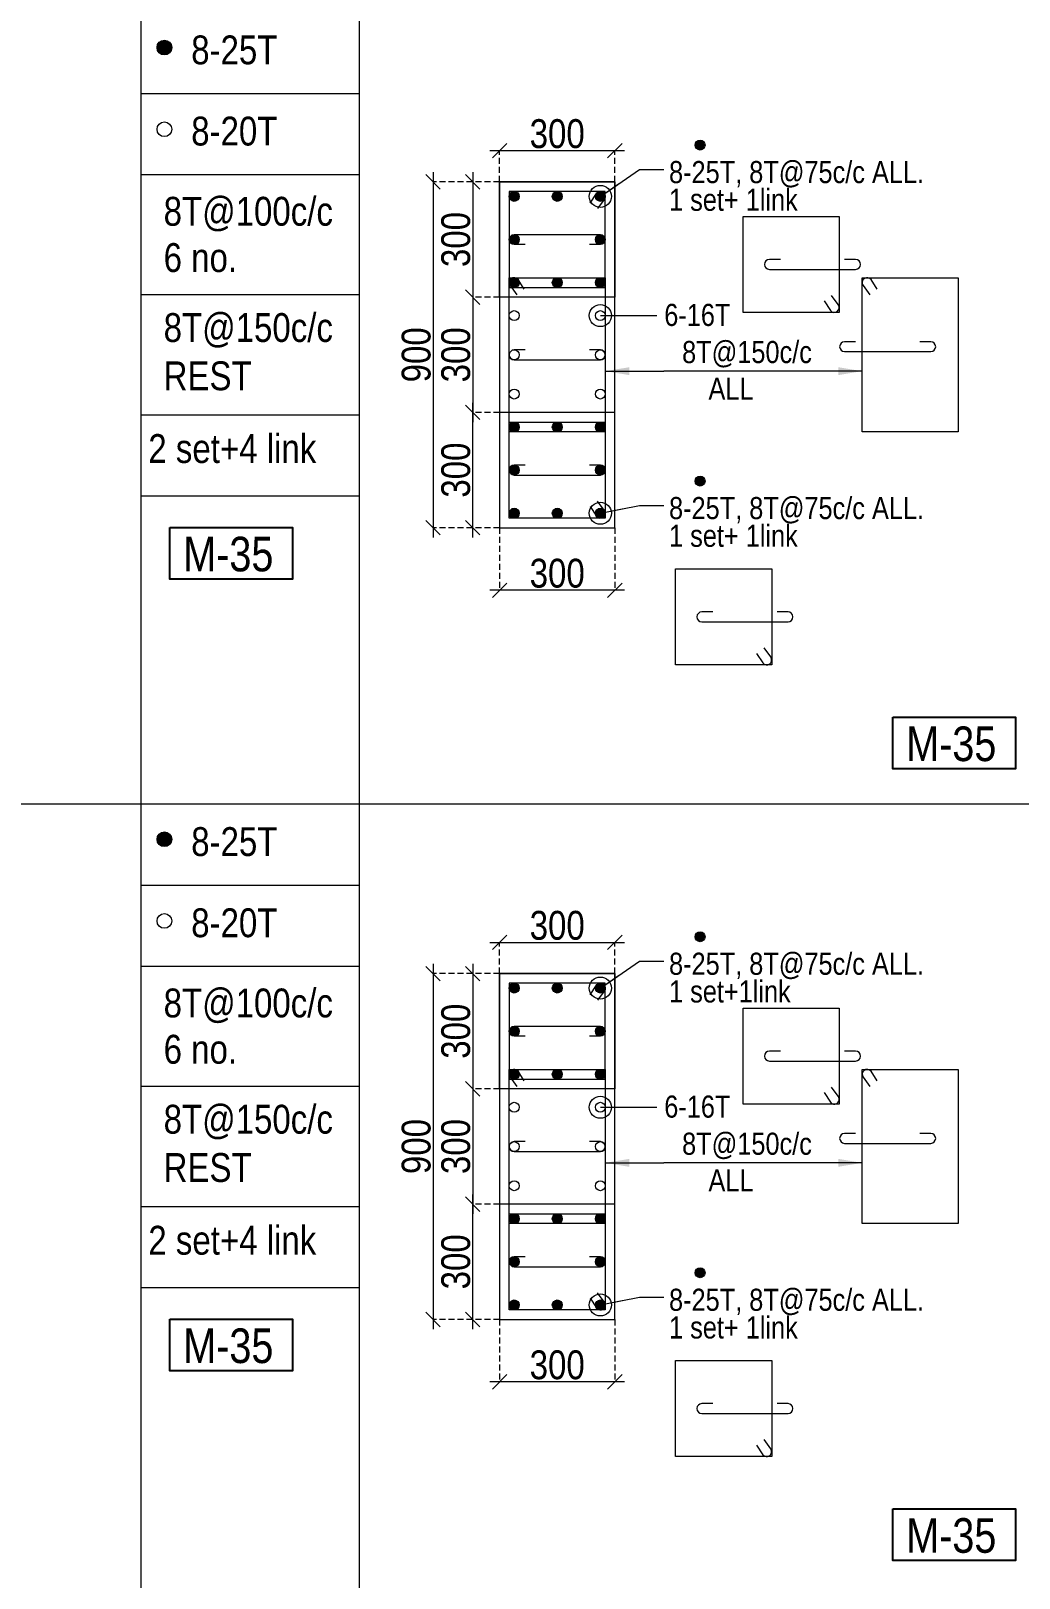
# Model space of a CAD drawing. Header units: millimetres. Extents: x 1112055 to 3390982, y -148532 to 766891.
# Drawn here: x 2102236 to 2112523, y 62093 to 78195 of the extents above; entities that cross this region are included whole.
import ezdxf
from ezdxf.enums import TextEntityAlignment as Align

# ---------------------------------------------------------------- set-up
doc = ezdxf.new("R2010")
doc.units = ezdxf.units.MM
doc.header["$PDMODE"] = 35
doc.header["$PDSIZE"] = -25
doc.linetypes.add('DASHED2', pattern=[0.375, 0.25, -0.125])
for name, color, linetype, lineweight in [('B COL', 1, 'Continuous', 30), ('B COL. SIZE DIM', 220, 'Continuous', 25), ('B COLSCH', 204, 'Continuous', 20), ('B STEEL', 34, 'Continuous', 15), ('B-ST TEXT', 7, 'Continuous', 9)]:
    doc.layers.add(name, color=color, linetype=linetype, lineweight=lineweight)
doc.layers.add('B TEXT', color=7, linetype='Continuous')
doc.styles.add('dim inside', font='romans.shx', dxfattribs={"width": 0.8, "height": 125})
doc.styles.add('SWINC', font='swissc.ttf')
doc.styles.add('TAHOMA', font='tahoma.ttf')
doc.dimstyles.new('dim inside', dxfattribs={"dimtxt": 125, "dimasz": 100, "dimexe": 0, "dimexo": 0, "dimgap": 10, "dimtad": 0, "dimdec": 0, "dimzin": 0, "dimdsep": 46, "dimtxsty": 'dim inside', "dimblk": 'SMALL', "dimcen": 0.09, "dimadec": 0, "dimazin": 0, "dimtfac": 1, "dimtdec": 0, "dimtofl": 0, "dimtmove": 0, "dimatfit": 3, "dimfxl": 1, "dimtolj": 1, "dimtzin": 0, "dimarcsym": 2})
doc.dimstyles.new('PARESH', dxfattribs={"dimscale": 0, "dimtxt": 300, "dimasz": 150, "dimexe": 150, "dimexo": 150, "dimgap": 25, "dimtad": 1, "dimdec": 0, "dimzin": 0, "dimdsep": 46, "dimtxsty": 'TAHOMA', "dimblk": 'ARCHTICK', "dimcen": 100, "dimdle": 150, "dimclrd": 251, "dimclre": 251, "dimclrt": 6, "dimadec": 0, "dimazin": 0, "dimtfac": 1, "dimtdec": 0, "dimtix": 1, "dimtofl": 0, "dimtmove": 0, "dimatfit": 2, "dimfxl": 0.18, "dimtolj": 1, "dimtzin": 0, "dimlwd": 9, "dimlwe": 9, "dimarcsym": 0})

# ---------------------------------------------------------------- blocks, each defined once
blk = doc.blocks.new('_Oblique')
at = {"color": 0, "linetype": 'ByBlock', "lineweight": -2}
blk.add_line((-0.5, -0.5), (0.5, 0.5), dxfattribs=at)
blk = doc.blocks.new('*D3529')
at = {"layer": 'B COL. SIZE DIM', "color": 250, "lineweight": 9, "ltscale": 250, "transparency": 16777216}
blk.add_line((2107015, 68709), (2108415, 68709), dxfattribs=at)
at = {"layer": 'B COL. SIZE DIM', "color": 250, "linetype": 'DASHED2', "lineweight": 9, "ltscale": 250, "transparency": 16777216}
for p, q in [((2107115, 68384), (2107115, 68709)), ((2108315, 68384), (2108315, 68709))]:
    blk.add_line(p, q, dxfattribs=at)
at = {"layer": 'Defpoints', "color": 0, "transparency": 16777216}
for p in [(2108315, 68709), (2107115, 68384), (2108315, 68384)]:
    blk.add_point(p, dxfattribs=at)
at = {"layer": 'B COL. SIZE DIM', "color": 250, "lineweight": 9, "transparency": 16777216, "xscale": 150, "yscale": 150, "zscale": 150, "rotation": 180}
blk.add_blockref('_Oblique', (2107115, 68709), dxfattribs=at)
at = {"layer": 'B COL. SIZE DIM', "color": 250, "lineweight": 9, "transparency": 16777216, "xscale": 150, "yscale": 150, "zscale": 150}
blk.add_blockref('_Oblique', (2108315, 68709), dxfattribs=at)
at = {"layer": 'B COL. SIZE DIM', "color": 6, "transparency": 16777216, "insert": (2107715, 68884), "char_height": 300, "attachment_point": 5, "style": 'SWINC'}
blk.add_mtext('\\A1;300', dxfattribs=at)
blk = doc.blocks.new('*D3530')
at = {"layer": 'B COL. SIZE DIM', "color": 250, "lineweight": 9, "ltscale": 250, "transparency": 16777216}
blk.add_line((2106835, 67284), (2106835, 65884), dxfattribs=at)
at = {"layer": 'B COL. SIZE DIM', "color": 250, "linetype": 'DASHED2', "lineweight": 9, "ltscale": 250, "transparency": 16777216}
for p, q in [((2107115, 67184), (2106835, 67184)), ((2107115, 65984), (2106835, 65984))]:
    blk.add_line(p, q, dxfattribs=at)
at = {"layer": 'Defpoints', "color": 0, "transparency": 16777216}
for p in [(2107115, 67184), (2106835, 65984), (2107115, 65984)]:
    blk.add_point(p, dxfattribs=at)
at = {"layer": 'B COL. SIZE DIM', "color": 250, "lineweight": 9, "transparency": 16777216, "xscale": 150, "yscale": 150, "zscale": 150}
for p, rotation in [((2106835, 67184), 90), ((2106835, 65984), 270)]:
    blk.add_blockref('_Oblique', p, dxfattribs=dict(at, rotation=rotation))
at = {"layer": 'B COL. SIZE DIM', "color": 6, "transparency": 16777216, "insert": (2106660, 66584), "char_height": 300, "attachment_point": 5, "rotation": 90, "style": 'SWINC'}
blk.add_mtext('\\A1;300', dxfattribs=at)
blk = doc.blocks.new('*D3531')
at = {"layer": 'B COL. SIZE DIM', "color": 250, "lineweight": 9, "ltscale": 250, "transparency": 16777216}
blk.add_line((2106835, 68484), (2106835, 67084), dxfattribs=at)
at = {"layer": 'B COL. SIZE DIM', "color": 250, "linetype": 'DASHED2', "lineweight": 9, "ltscale": 250, "transparency": 16777216}
for p, q in [((2107115, 68384), (2106835, 68384)), ((2107115, 67184), (2106835, 67184))]:
    blk.add_line(p, q, dxfattribs=at)
at = {"layer": 'Defpoints', "color": 0, "transparency": 16777216}
for p in [(2107115, 68384), (2106835, 67184), (2107115, 67184)]:
    blk.add_point(p, dxfattribs=at)
at = {"layer": 'B COL. SIZE DIM', "color": 250, "lineweight": 9, "transparency": 16777216, "xscale": 150, "yscale": 150, "zscale": 150}
for p, rotation in [((2106835, 68384), 90), ((2106835, 67184), 270)]:
    blk.add_blockref('_Oblique', p, dxfattribs=dict(at, rotation=rotation))
at = {"layer": 'B COL. SIZE DIM', "color": 6, "transparency": 16777216, "insert": (2106660, 67784), "char_height": 300, "attachment_point": 5, "rotation": 90, "style": 'SWINC'}
blk.add_mtext('\\A1;300', dxfattribs=at)
blk = doc.blocks.new('*D3532')
at = {"layer": 'B COL. SIZE DIM', "color": 250, "lineweight": 9, "ltscale": 250, "transparency": 16777216}
blk.add_line((2106835, 64684), (2106835, 66084), dxfattribs=at)
at = {"layer": 'B COL. SIZE DIM', "color": 250, "linetype": 'DASHED2', "lineweight": 9, "ltscale": 250, "transparency": 16777216}
for p, q in [((2107115, 65984), (2106835, 65984)), ((2107115, 64784), (2106835, 64784))]:
    blk.add_line(p, q, dxfattribs=at)
at = {"layer": 'Defpoints', "color": 0, "transparency": 16777216}
for p in [(2106835, 65984), (2107115, 65984), (2107115, 64784)]:
    blk.add_point(p, dxfattribs=at)
at = {"layer": 'B COL. SIZE DIM', "color": 250, "lineweight": 9, "transparency": 16777216, "xscale": 150, "yscale": 150, "zscale": 150}
for p, rotation in [((2106835, 65984), 90), ((2106835, 64784), 270)]:
    blk.add_blockref('_Oblique', p, dxfattribs=dict(at, rotation=rotation))
at = {"layer": 'B COL. SIZE DIM', "color": 6, "transparency": 16777216, "insert": (2106660, 65384), "char_height": 300, "attachment_point": 5, "rotation": 90, "style": 'SWINC'}
blk.add_mtext('\\A1;300', dxfattribs=at)
blk = doc.blocks.new('*D3533')
at = {"layer": 'B COL. SIZE DIM', "color": 250, "lineweight": 9, "ltscale": 250, "transparency": 16777216}
blk.add_line((2106423, 68484), (2106423, 64684), dxfattribs=at)
at = {"layer": 'B COL. SIZE DIM', "color": 250, "linetype": 'DASHED2', "lineweight": 9, "ltscale": 250, "transparency": 16777216}
for p, q in [((2107115, 68384), (2106423, 68384)), ((2107115, 64784), (2106423, 64784))]:
    blk.add_line(p, q, dxfattribs=at)
at = {"layer": 'Defpoints', "color": 0, "transparency": 16777216}
for p in [(2107115, 68384), (2106423, 64784), (2107115, 64784)]:
    blk.add_point(p, dxfattribs=at)
at = {"layer": 'B COL. SIZE DIM', "color": 250, "lineweight": 9, "transparency": 16777216, "xscale": 150, "yscale": 150, "zscale": 150}
for p, rotation in [((2106423, 68384), 90), ((2106423, 64784), 270)]:
    blk.add_blockref('_Oblique', p, dxfattribs=dict(at, rotation=rotation))
at = {"layer": 'B COL. SIZE DIM', "color": 6, "transparency": 16777216, "insert": (2106248, 66584), "char_height": 300, "attachment_point": 5, "rotation": 90, "style": 'SWINC'}
blk.add_mtext('\\A1;900', dxfattribs=at)
blk = doc.blocks.new('*D3534')
at = {"layer": 'B COL. SIZE DIM', "color": 250, "linetype": 'DASHED2', "lineweight": 9, "ltscale": 250, "transparency": 16777216}
for p, q in [((2107115, 64784), (2107115, 64135)), ((2108315, 64784), (2108315, 64135))]:
    blk.add_line(p, q, dxfattribs=at)
at = {"layer": 'B COL. SIZE DIM', "color": 250, "lineweight": 9, "ltscale": 250, "transparency": 16777216}
blk.add_line((2108415, 64135), (2107015, 64135), dxfattribs=at)
at = {"layer": 'Defpoints', "color": 0, "transparency": 16777216}
for p in [(2107115, 64784), (2108315, 64784), (2107115, 64135)]:
    blk.add_point(p, dxfattribs=at)
at = {"layer": 'B COL. SIZE DIM', "color": 250, "lineweight": 9, "transparency": 16777216, "xscale": 150, "yscale": 150, "zscale": 150, "rotation": 180}
blk.add_blockref('_Oblique', (2107115, 64135), dxfattribs=at)
at = {"layer": 'B COL. SIZE DIM', "color": 250, "lineweight": 9, "transparency": 16777216, "xscale": 150, "yscale": 150, "zscale": 150}
blk.add_blockref('_Oblique', (2108315, 64135), dxfattribs=at)
at = {"layer": 'B COL. SIZE DIM', "color": 6, "transparency": 16777216, "insert": (2107715, 64310), "char_height": 300, "attachment_point": 5, "style": 'SWINC'}
blk.add_mtext('\\A1;300', dxfattribs=at)
blk = doc.blocks.new('_ArchTick')
at = {"color": 0, "linetype": 'ByBlock', "const_width": 0.15}
blk.add_lwpolyline([(-0.5, -0.5), (0.5, 0.5)], dxfattribs=at)
blk = doc.blocks.new('*D3535')
at = {"layer": 'B COL. SIZE DIM', "color": 250, "lineweight": 9, "ltscale": 250, "transparency": 16777216}
blk.add_line((2107015, 76949), (2108415, 76949), dxfattribs=at)
at = {"layer": 'B COL. SIZE DIM', "color": 250, "linetype": 'DASHED2', "lineweight": 9, "ltscale": 250, "transparency": 16777216}
for p, q in [((2107115, 76624), (2107115, 76949)), ((2108315, 76624), (2108315, 76949))]:
    blk.add_line(p, q, dxfattribs=at)
at = {"layer": 'Defpoints', "color": 0, "transparency": 16777216}
for p in [(2108315, 76949), (2107115, 76624), (2108315, 76624)]:
    blk.add_point(p, dxfattribs=at)
at = {"layer": 'B COL. SIZE DIM', "color": 250, "lineweight": 9, "transparency": 16777216, "xscale": 150, "yscale": 150, "zscale": 150, "rotation": 180}
blk.add_blockref('_Oblique', (2107115, 76949), dxfattribs=at)
at = {"layer": 'B COL. SIZE DIM', "color": 250, "lineweight": 9, "transparency": 16777216, "xscale": 150, "yscale": 150, "zscale": 150}
blk.add_blockref('_Oblique', (2108315, 76949), dxfattribs=at)
at = {"layer": 'B COL. SIZE DIM', "color": 6, "transparency": 16777216, "insert": (2107715, 77124), "char_height": 300, "attachment_point": 5, "style": 'SWINC'}
blk.add_mtext('\\A1;300', dxfattribs=at)
blk = doc.blocks.new('*D3536')
at = {"layer": 'B COL. SIZE DIM', "color": 250, "lineweight": 9, "ltscale": 250, "transparency": 16777216}
blk.add_line((2106835, 75524), (2106835, 74124), dxfattribs=at)
at = {"layer": 'B COL. SIZE DIM', "color": 250, "linetype": 'DASHED2', "lineweight": 9, "ltscale": 250, "transparency": 16777216}
for p, q in [((2107115, 75424), (2106835, 75424)), ((2107115, 74224), (2106835, 74224))]:
    blk.add_line(p, q, dxfattribs=at)
at = {"layer": 'Defpoints', "color": 0, "transparency": 16777216}
for p in [(2107115, 75424), (2106835, 74224), (2107115, 74224)]:
    blk.add_point(p, dxfattribs=at)
at = {"layer": 'B COL. SIZE DIM', "color": 250, "lineweight": 9, "transparency": 16777216, "xscale": 150, "yscale": 150, "zscale": 150}
for p, rotation in [((2106835, 75424), 90), ((2106835, 74224), 270)]:
    blk.add_blockref('_Oblique', p, dxfattribs=dict(at, rotation=rotation))
at = {"layer": 'B COL. SIZE DIM', "color": 6, "transparency": 16777216, "insert": (2106660, 74824), "char_height": 300, "attachment_point": 5, "rotation": 90, "style": 'SWINC'}
blk.add_mtext('\\A1;300', dxfattribs=at)
blk = doc.blocks.new('*D3537')
at = {"layer": 'B COL. SIZE DIM', "color": 250, "lineweight": 9, "ltscale": 250, "transparency": 16777216}
blk.add_line((2106835, 76724), (2106835, 75324), dxfattribs=at)
at = {"layer": 'B COL. SIZE DIM', "color": 250, "linetype": 'DASHED2', "lineweight": 9, "ltscale": 250, "transparency": 16777216}
for p, q in [((2107115, 76624), (2106835, 76624)), ((2107115, 75424), (2106835, 75424))]:
    blk.add_line(p, q, dxfattribs=at)
at = {"layer": 'Defpoints', "color": 0, "transparency": 16777216}
for p in [(2107115, 76624), (2106835, 75424), (2107115, 75424)]:
    blk.add_point(p, dxfattribs=at)
at = {"layer": 'B COL. SIZE DIM', "color": 250, "lineweight": 9, "transparency": 16777216, "xscale": 150, "yscale": 150, "zscale": 150}
for p, rotation in [((2106835, 76624), 90), ((2106835, 75424), 270)]:
    blk.add_blockref('_Oblique', p, dxfattribs=dict(at, rotation=rotation))
at = {"layer": 'B COL. SIZE DIM', "color": 6, "transparency": 16777216, "insert": (2106660, 76024), "char_height": 300, "attachment_point": 5, "rotation": 90, "style": 'SWINC'}
blk.add_mtext('\\A1;300', dxfattribs=at)
blk = doc.blocks.new('*D3538')
at = {"layer": 'B COL. SIZE DIM', "color": 250, "lineweight": 9, "ltscale": 250, "transparency": 16777216}
blk.add_line((2106835, 72924), (2106835, 74324), dxfattribs=at)
at = {"layer": 'B COL. SIZE DIM', "color": 250, "linetype": 'DASHED2', "lineweight": 9, "ltscale": 250, "transparency": 16777216}
for p, q in [((2107115, 74224), (2106835, 74224)), ((2107115, 73024), (2106835, 73024))]:
    blk.add_line(p, q, dxfattribs=at)
at = {"layer": 'Defpoints', "color": 0, "transparency": 16777216}
for p in [(2106835, 74224), (2107115, 74224), (2107115, 73024)]:
    blk.add_point(p, dxfattribs=at)
at = {"layer": 'B COL. SIZE DIM', "color": 250, "lineweight": 9, "transparency": 16777216, "xscale": 150, "yscale": 150, "zscale": 150}
for p, rotation in [((2106835, 74224), 90), ((2106835, 73024), 270)]:
    blk.add_blockref('_Oblique', p, dxfattribs=dict(at, rotation=rotation))
at = {"layer": 'B COL. SIZE DIM', "color": 6, "transparency": 16777216, "insert": (2106660, 73624), "char_height": 300, "attachment_point": 5, "rotation": 90, "style": 'SWINC'}
blk.add_mtext('\\A1;300', dxfattribs=at)
blk = doc.blocks.new('*D3539')
at = {"layer": 'B COL. SIZE DIM', "color": 250, "lineweight": 9, "ltscale": 250, "transparency": 16777216}
blk.add_line((2106423, 76724), (2106423, 72924), dxfattribs=at)
at = {"layer": 'B COL. SIZE DIM', "color": 250, "linetype": 'DASHED2', "lineweight": 9, "ltscale": 250, "transparency": 16777216}
for p, q in [((2107115, 76624), (2106423, 76624)), ((2107115, 73024), (2106423, 73024))]:
    blk.add_line(p, q, dxfattribs=at)
at = {"layer": 'Defpoints', "color": 0, "transparency": 16777216}
for p in [(2107115, 76624), (2106423, 73024), (2107115, 73024)]:
    blk.add_point(p, dxfattribs=at)
at = {"layer": 'B COL. SIZE DIM', "color": 250, "lineweight": 9, "transparency": 16777216, "xscale": 150, "yscale": 150, "zscale": 150}
for p, rotation in [((2106423, 76624), 90), ((2106423, 73024), 270)]:
    blk.add_blockref('_Oblique', p, dxfattribs=dict(at, rotation=rotation))
at = {"layer": 'B COL. SIZE DIM', "color": 6, "transparency": 16777216, "insert": (2106248, 74824), "char_height": 300, "attachment_point": 5, "rotation": 90, "style": 'SWINC'}
blk.add_mtext('\\A1;900', dxfattribs=at)
blk = doc.blocks.new('*D3540')
at = {"layer": 'B COL. SIZE DIM', "color": 250, "linetype": 'DASHED2', "lineweight": 9, "ltscale": 250, "transparency": 16777216}
for p, q in [((2107115, 73024), (2107115, 72374)), ((2108315, 73024), (2108315, 72374))]:
    blk.add_line(p, q, dxfattribs=at)
at = {"layer": 'B COL. SIZE DIM', "color": 250, "lineweight": 9, "ltscale": 250, "transparency": 16777216}
blk.add_line((2108415, 72374), (2107015, 72374), dxfattribs=at)
at = {"layer": 'Defpoints', "color": 0, "transparency": 16777216}
for p in [(2107115, 73024), (2108315, 73024), (2107115, 72374)]:
    blk.add_point(p, dxfattribs=at)
at = {"layer": 'B COL. SIZE DIM', "color": 250, "lineweight": 9, "transparency": 16777216, "xscale": 150, "yscale": 150, "zscale": 150, "rotation": 180}
blk.add_blockref('_Oblique', (2107115, 72374), dxfattribs=at)
at = {"layer": 'B COL. SIZE DIM', "color": 250, "lineweight": 9, "transparency": 16777216, "xscale": 150, "yscale": 150, "zscale": 150}
blk.add_blockref('_Oblique', (2108315, 72374), dxfattribs=at)
at = {"layer": 'B COL. SIZE DIM', "color": 6, "transparency": 16777216, "insert": (2107715, 72549), "char_height": 300, "attachment_point": 5, "style": 'SWINC'}
blk.add_mtext('\\A1;300', dxfattribs=at)

msp = doc.modelspace()

# ---------------------------------------------------------------- hatches: boundary and pattern name
at = {"layer": 'B STEEL', "lineweight": 9, "ltscale": 0.5}
h = msp.add_hatch(color=34, dxfattribs=at)
edge = h.paths.add_edge_path()
edge.add_arc((2103626.3, 78022.1), 76.8, 0, 360)
at = {"layer": 'B STEEL', "lineweight": 13}
h = msp.add_hatch(color=256, dxfattribs=at)
h.dxf.hatch_style = 1
edge = h.paths.add_edge_path()
edge.add_ellipse((2109202.3, 77006.9), major_axis=(51.4, 0), ratio=1, start_angle=0, end_angle=360)
h = msp.add_hatch(color=256, dxfattribs=at)
h.dxf.hatch_style = 1
edge = h.paths.add_edge_path()
edge.add_ellipse((2107266.9, 76472.6), major_axis=(51.4, 0), ratio=1, start_angle=0, end_angle=360)
at = {"layer": 'B STEEL'}
h = msp.add_hatch(color=256, dxfattribs=at)
h.dxf.hatch_style = 1
edge = h.paths.add_edge_path()
edge.add_ellipse((2107715.4, 76472.6), major_axis=(51.4, 0), ratio=1, start_angle=0, end_angle=360)
at = {"layer": 'B STEEL', "lineweight": 13}
h = msp.add_hatch(color=256, dxfattribs=at)
h.dxf.hatch_style = 1
edge = h.paths.add_edge_path()
edge.add_ellipse((2108164, 76472.6), major_axis=(51.4, 0), ratio=1, start_angle=0, end_angle=360)
h = msp.add_hatch(color=256, dxfattribs=at)
h.dxf.hatch_style = 1
edge = h.paths.add_edge_path()
edge.add_ellipse((2108164, 76472.6), major_axis=(51.4, 0), ratio=1, start_angle=0, end_angle=360)
h = msp.add_hatch(color=256, dxfattribs=at)
h.dxf.hatch_style = 1
edge = h.paths.add_edge_path()
edge.add_ellipse((2108164, 76472.6), major_axis=(51.4, 0), ratio=1, start_angle=0, end_angle=360)
h = msp.add_hatch(color=256, dxfattribs=at)
h.dxf.hatch_style = 1
edge = h.paths.add_edge_path()
edge.add_ellipse((2108164, 76472.6), major_axis=(51.4, 0), ratio=1, start_angle=0, end_angle=360)
h = msp.add_hatch(color=256, dxfattribs=at)
h.dxf.hatch_style = 1
edge = h.paths.add_edge_path()
edge.add_ellipse((2108164, 76472.6), major_axis=(51.4, 0), ratio=1, start_angle=0, end_angle=360)
h = msp.add_hatch(color=256, dxfattribs=at)
h.dxf.hatch_style = 1
edge = h.paths.add_edge_path()
edge.add_arc((2107266.9, 76024), 51.4, 0, 360, ccw=False)
at = {"layer": 'B STEEL'}
h = msp.add_hatch(color=256, dxfattribs=at)
h.dxf.hatch_style = 1
edge = h.paths.add_edge_path()
edge.add_ellipse((2108164, 76024), major_axis=(51.4, 0), ratio=1, start_angle=0, end_angle=360)
at = {"layer": 'B STEEL', "lineweight": 13}
h = msp.add_hatch(color=256, dxfattribs=at)
h.dxf.hatch_style = 1
edge = h.paths.add_edge_path()
edge.add_ellipse((2107266.9, 75575.4), major_axis=(51.4, 0), ratio=1, start_angle=0, end_angle=360)
h = msp.add_hatch(color=256, dxfattribs=at)
h.dxf.hatch_style = 1
edge = h.paths.add_edge_path()
edge.add_arc((2107715.4, 75575.4), 51.4, 0, 360, ccw=False)
h = msp.add_hatch(color=256, dxfattribs=at)
h.dxf.hatch_style = 1
edge = h.paths.add_edge_path()
edge.add_ellipse((2108164, 75575.4), major_axis=(51.4, 0), ratio=1, start_angle=0, end_angle=360)
h = msp.add_hatch(color=256, dxfattribs=at)
h.dxf.hatch_style = 1
edge = h.paths.add_edge_path()
edge.add_ellipse((2107266.9, 74072.6), major_axis=(51.4, 0), ratio=1, start_angle=0, end_angle=360)
h = msp.add_hatch(color=256, dxfattribs=at)
h.dxf.hatch_style = 1
edge = h.paths.add_edge_path()
edge.add_arc((2107715.4, 74072.6), 51.4, 0, 360)
h = msp.add_hatch(color=256, dxfattribs=at)
h.dxf.hatch_style = 1
edge = h.paths.add_edge_path()
edge.add_ellipse((2108164, 74072.6), major_axis=(51.4, 0), ratio=1, start_angle=0, end_angle=360)
h = msp.add_hatch(color=256, dxfattribs=at)
h.dxf.hatch_style = 1
edge = h.paths.add_edge_path()
edge.add_arc((2107266.9, 73624), 51.4, 0, 360)
at = {"layer": 'B STEEL'}
h = msp.add_hatch(color=256, dxfattribs=at)
h.dxf.hatch_style = 1
edge = h.paths.add_edge_path()
edge.add_ellipse((2108164, 73624), major_axis=(51.4, 0), ratio=1, start_angle=0, end_angle=360)
at = {"layer": 'B STEEL', "lineweight": 13}
h = msp.add_hatch(color=256, dxfattribs=at)
h.dxf.hatch_style = 1
edge = h.paths.add_edge_path()
edge.add_ellipse((2109202.3, 73509.7), major_axis=(51.4, 0), ratio=1, start_angle=0, end_angle=360)
h = msp.add_hatch(color=256, dxfattribs=at)
h.dxf.hatch_style = 1
edge = h.paths.add_edge_path()
edge.add_ellipse((2107266.9, 73175.4), major_axis=(51.4, 0), ratio=1, start_angle=0, end_angle=360)
at = {"layer": 'B STEEL'}
h = msp.add_hatch(color=256, dxfattribs=at)
h.dxf.hatch_style = 1
edge = h.paths.add_edge_path()
edge.add_ellipse((2107715.4, 73175.4), major_axis=(51.4, 0), ratio=1, start_angle=0, end_angle=360)
at = {"layer": 'B STEEL', "lineweight": 13}
h = msp.add_hatch(color=256, dxfattribs=at)
h.dxf.hatch_style = 1
edge = h.paths.add_edge_path()
edge.add_ellipse((2108164, 73175.4), major_axis=(51.4, 0), ratio=1, start_angle=0, end_angle=360)
h = msp.add_hatch(color=256, dxfattribs=at)
h.dxf.hatch_style = 1
edge = h.paths.add_edge_path()
edge.add_ellipse((2108164, 73175.4), major_axis=(51.4, 0), ratio=1, start_angle=0, end_angle=360)
h = msp.add_hatch(color=256, dxfattribs=at)
h.dxf.hatch_style = 1
edge = h.paths.add_edge_path()
edge.add_ellipse((2108164, 73175.4), major_axis=(51.4, 0), ratio=1, start_angle=0, end_angle=360)
h = msp.add_hatch(color=256, dxfattribs=at)
h.dxf.hatch_style = 1
edge = h.paths.add_edge_path()
edge.add_ellipse((2108164, 73175.4), major_axis=(51.4, 0), ratio=1, start_angle=0, end_angle=360)
h = msp.add_hatch(color=256, dxfattribs=at)
h.dxf.hatch_style = 1
edge = h.paths.add_edge_path()
edge.add_ellipse((2108164, 73175.4), major_axis=(51.4, 0), ratio=1, start_angle=0, end_angle=360)
at = {"layer": 'B STEEL', "lineweight": 9, "ltscale": 0.5}
h = msp.add_hatch(color=34, dxfattribs=at)
edge = h.paths.add_edge_path()
edge.add_arc((2103626.3, 69782.3), 76.8, 0, 360)
at = {"layer": 'B STEEL', "lineweight": 13}
h = msp.add_hatch(color=256, dxfattribs=at)
h.dxf.hatch_style = 1
edge = h.paths.add_edge_path()
edge.add_ellipse((2109202.3, 68767.1), major_axis=(51.4, 0), ratio=1, start_angle=0, end_angle=360)
h = msp.add_hatch(color=256, dxfattribs=at)
h.dxf.hatch_style = 1
edge = h.paths.add_edge_path()
edge.add_ellipse((2107266.9, 68232.7), major_axis=(51.4, 0), ratio=1, start_angle=0, end_angle=360)
at = {"layer": 'B STEEL'}
h = msp.add_hatch(color=256, dxfattribs=at)
h.dxf.hatch_style = 1
edge = h.paths.add_edge_path()
edge.add_ellipse((2107715.4, 68232.7), major_axis=(51.4, 0), ratio=1, start_angle=0, end_angle=360)
at = {"layer": 'B STEEL', "lineweight": 13}
h = msp.add_hatch(color=256, dxfattribs=at)
h.dxf.hatch_style = 1
edge = h.paths.add_edge_path()
edge.add_ellipse((2108164, 68232.7), major_axis=(51.4, 0), ratio=1, start_angle=0, end_angle=360)
h = msp.add_hatch(color=256, dxfattribs=at)
h.dxf.hatch_style = 1
edge = h.paths.add_edge_path()
edge.add_ellipse((2108164, 68232.7), major_axis=(51.4, 0), ratio=1, start_angle=0, end_angle=360)
h = msp.add_hatch(color=256, dxfattribs=at)
h.dxf.hatch_style = 1
edge = h.paths.add_edge_path()
edge.add_ellipse((2108164, 68232.7), major_axis=(51.4, 0), ratio=1, start_angle=0, end_angle=360)
h = msp.add_hatch(color=256, dxfattribs=at)
h.dxf.hatch_style = 1
edge = h.paths.add_edge_path()
edge.add_ellipse((2108164, 68232.7), major_axis=(51.4, 0), ratio=1, start_angle=0, end_angle=360)
h = msp.add_hatch(color=256, dxfattribs=at)
h.dxf.hatch_style = 1
edge = h.paths.add_edge_path()
edge.add_ellipse((2108164, 68232.7), major_axis=(51.4, 0), ratio=1, start_angle=0, end_angle=360)
h = msp.add_hatch(color=256, dxfattribs=at)
h.dxf.hatch_style = 1
edge = h.paths.add_edge_path()
edge.add_arc((2107266.9, 67784.1), 51.4, 0, 360, ccw=False)
at = {"layer": 'B STEEL'}
h = msp.add_hatch(color=256, dxfattribs=at)
h.dxf.hatch_style = 1
edge = h.paths.add_edge_path()
edge.add_ellipse((2108164, 67784.1), major_axis=(51.4, 0), ratio=1, start_angle=0, end_angle=360)
at = {"layer": 'B STEEL', "lineweight": 13}
h = msp.add_hatch(color=256, dxfattribs=at)
h.dxf.hatch_style = 1
edge = h.paths.add_edge_path()
edge.add_ellipse((2107266.9, 67335.5), major_axis=(51.4, 0), ratio=1, start_angle=0, end_angle=360)
h = msp.add_hatch(color=256, dxfattribs=at)
h.dxf.hatch_style = 1
edge = h.paths.add_edge_path()
edge.add_arc((2107715.4, 67335.5), 51.4, 0, 360, ccw=False)
h = msp.add_hatch(color=256, dxfattribs=at)
h.dxf.hatch_style = 1
edge = h.paths.add_edge_path()
edge.add_ellipse((2108164, 67335.5), major_axis=(51.4, 0), ratio=1, start_angle=0, end_angle=360)
h = msp.add_hatch(color=256, dxfattribs=at)
h.dxf.hatch_style = 1
edge = h.paths.add_edge_path()
edge.add_ellipse((2107266.9, 65832.7), major_axis=(51.4, 0), ratio=1, start_angle=0, end_angle=360)
h = msp.add_hatch(color=256, dxfattribs=at)
h.dxf.hatch_style = 1
edge = h.paths.add_edge_path()
edge.add_arc((2107715.4, 65832.7), 51.4, 0, 360)
h = msp.add_hatch(color=256, dxfattribs=at)
h.dxf.hatch_style = 1
edge = h.paths.add_edge_path()
edge.add_ellipse((2108164, 65832.7), major_axis=(51.4, 0), ratio=1, start_angle=0, end_angle=360)
h = msp.add_hatch(color=256, dxfattribs=at)
h.dxf.hatch_style = 1
edge = h.paths.add_edge_path()
edge.add_arc((2107266.9, 65384.1), 51.4, 0, 360)
at = {"layer": 'B STEEL'}
h = msp.add_hatch(color=256, dxfattribs=at)
h.dxf.hatch_style = 1
edge = h.paths.add_edge_path()
edge.add_ellipse((2108164, 65384.1), major_axis=(51.4, 0), ratio=1, start_angle=0, end_angle=360)
at = {"layer": 'B STEEL', "lineweight": 13}
h = msp.add_hatch(color=256, dxfattribs=at)
h.dxf.hatch_style = 1
edge = h.paths.add_edge_path()
edge.add_ellipse((2109202.3, 65269.9), major_axis=(51.4, 0), ratio=1, start_angle=0, end_angle=360)
h = msp.add_hatch(color=256, dxfattribs=at)
h.dxf.hatch_style = 1
edge = h.paths.add_edge_path()
edge.add_ellipse((2107266.9, 64935.5), major_axis=(51.4, 0), ratio=1, start_angle=0, end_angle=360)
at = {"layer": 'B STEEL'}
h = msp.add_hatch(color=256, dxfattribs=at)
h.dxf.hatch_style = 1
edge = h.paths.add_edge_path()
edge.add_ellipse((2107715.4, 64935.5), major_axis=(51.4, 0), ratio=1, start_angle=0, end_angle=360)
at = {"layer": 'B STEEL', "lineweight": 13}
h = msp.add_hatch(color=256, dxfattribs=at)
h.dxf.hatch_style = 1
edge = h.paths.add_edge_path()
edge.add_ellipse((2108164, 64935.5), major_axis=(51.4, 0), ratio=1, start_angle=0, end_angle=360)
h = msp.add_hatch(color=256, dxfattribs=at)
h.dxf.hatch_style = 1
edge = h.paths.add_edge_path()
edge.add_ellipse((2108164, 64935.5), major_axis=(51.4, 0), ratio=1, start_angle=0, end_angle=360)
h = msp.add_hatch(color=256, dxfattribs=at)
h.dxf.hatch_style = 1
edge = h.paths.add_edge_path()
edge.add_ellipse((2108164, 64935.5), major_axis=(51.4, 0), ratio=1, start_angle=0, end_angle=360)
h = msp.add_hatch(color=256, dxfattribs=at)
h.dxf.hatch_style = 1
edge = h.paths.add_edge_path()
edge.add_ellipse((2108164, 64935.5), major_axis=(51.4, 0), ratio=1, start_angle=0, end_angle=360)
h = msp.add_hatch(color=256, dxfattribs=at)
h.dxf.hatch_style = 1
edge = h.paths.add_edge_path()
edge.add_ellipse((2108164, 64935.5), major_axis=(51.4, 0), ratio=1, start_angle=0, end_angle=360)

# ---------------------------------------------------------------- linework, layer by layer
at = {"layer": 'B COL', "lineweight": 13}
for points in [[(2107115.4, 73024), (2108315.4, 73024), (2108315.4, 76624), (2107115.4, 76624)], [(2107115.4, 76624), (2108315.4, 76624), (2108315.4, 75424), (2107115.4, 75424)], [(2107115.4, 76624), (2108315.4, 76624), (2108315.4, 75424), (2107115.4, 75424)], [(2107115.4, 73024), (2108315.4, 73024), (2108315.4, 74224), (2107115.4, 74224)], [(2107115.4, 64784.1), (2108315.4, 64784.1), (2108315.4, 68384.1), (2107115.4, 68384.1)], [(2107115.4, 68384.1), (2108315.4, 68384.1), (2108315.4, 67184.1), (2107115.4, 67184.1)], [(2107115.4, 68384.1), (2108315.4, 68384.1), (2108315.4, 67184.1), (2107115.4, 67184.1)], [(2107115.4, 64784.1), (2108315.4, 64784.1), (2108315.4, 65984.1), (2107115.4, 65984.1)]]:
    msp.add_lwpolyline(points, close=True, dxfattribs=at)
at = {"layer": 'B COLSCH', "color": 250, "lineweight": 0}
for p, q in [((2103380.1, 86630.3), (2103380.1, 28951.4)), ((2105654.4, 86630.3), (2105654.4, 21698.7)), ((2103380.1, 77545.4), (2105654.4, 77545.4)), ((2103380.1, 76700.4), (2105654.4, 76700.4)), ((2103380.1, 75450.7), (2105654.4, 75450.7)), ((2103380.1, 74200.9), (2105654.4, 74200.9)), ((2103380.1, 73355.9), (2105654.4, 73355.9)), ((2079293.2, 70150.6), (2221391.2, 70150.6)), ((2103380.1, 69305.6), (2105654.4, 69305.6)), ((2103380.1, 68460.6), (2105654.4, 68460.6)), ((2103380.1, 67210.8), (2105654.4, 67210.8)), ((2103380.1, 65961), (2105654.4, 65961)), ((2103380.1, 65116.1), (2105654.4, 65116.1))]:
    msp.add_line(p, q, dxfattribs=at)
at = {"layer": 'B STEEL', "lineweight": 13}
for points in [[(2107215.4, 75524), (2108215.4, 75524), (2108215.4, 76524), (2107215.4, 76524)], [(2109651.1, 76264.9), (2110651.1, 76264.9), (2110651.1, 75264.9), (2109651.1, 75264.9)], [(2107215.4, 74124), (2108215.4, 74124), (2108215.4, 73124), (2107215.4, 73124)], [(2108947.5, 72596.3), (2109947.5, 72596.3), (2109947.5, 71596.3), (2108947.5, 71596.3)], [(2107215.4, 67284.1), (2108215.4, 67284.1), (2108215.4, 68284.1), (2107215.4, 68284.1)], [(2109651.1, 68025), (2110651.1, 68025), (2110651.1, 67025), (2109651.1, 67025)], [(2107215.4, 65884.1), (2108215.4, 65884.1), (2108215.4, 64884.1), (2107215.4, 64884.1)], [(2108947.5, 64356.5), (2109947.5, 64356.5), (2109947.5, 63356.5), (2108947.5, 63356.5)]]:
    msp.add_lwpolyline(points, close=True, dxfattribs=at)
for points in [[(2108058.4, 76403.8), (2108123.2, 76503.8, -1), (2108204.9, 76441.3), (2108135.9, 76346.5)], [(2107381.4, 75972.6), (2107266.9, 75972.6, -1), (2107266.9, 76075.4), (2108164, 76075.4, -1), (2108164, 75972.6), (2108049.5, 75972.6)], [(2110038.9, 75816.3), (2109924.3, 75816.3, 1), (2109924.3, 75713.4), (2110821.5, 75713.4, 1), (2110821.5, 75816.3), (2110706.9, 75816.3)], [(2110494.1, 75385), (2110558.8, 75285.1, 1), (2110640.5, 75347.5), (2110571.5, 75442.4)], [(2107381.4, 73675.4), (2107266.9, 73675.4, 1), (2107266.9, 73572.6), (2108164, 73572.6, 1), (2108164, 73675.4), (2108049.5, 73675.4)], [(2108058.4, 73244.2), (2108123.2, 73144.2, 1), (2108204.9, 73206.6), (2108135.9, 73301.5)], [(2109335.3, 72147.8), (2109220.8, 72147.8, 1), (2109220.8, 72044.9), (2110117.9, 72044.9, 1), (2110117.9, 72147.8), (2110003.4, 72147.8)], [(2109790.5, 71716.5), (2109855.3, 71616.5, 1), (2109937, 71679), (2109868, 71773.9)], [(2108058.4, 68164), (2108123.2, 68263.9, -1), (2108204.9, 68201.5), (2108135.9, 68106.6)], [(2107381.4, 67732.7), (2107266.9, 67732.7, -1), (2107266.9, 67835.5), (2108164, 67835.5, -1), (2108164, 67732.7), (2108049.5, 67732.7)], [(2110038.9, 67576.4), (2109924.3, 67576.4, 1), (2109924.3, 67473.6), (2110821.5, 67473.6, 1), (2110821.5, 67576.4), (2110706.9, 67576.4)], [(2110494.1, 67145.2), (2110558.8, 67045.2, 1), (2110640.5, 67107.6), (2110571.5, 67202.5)], [(2107381.4, 65435.5), (2107266.9, 65435.5, 1), (2107266.9, 65332.7), (2108164, 65332.7, 1), (2108164, 65435.5), (2108049.5, 65435.5)], [(2108058.4, 65004.3), (2108123.2, 64904.3, 1), (2108204.9, 64966.8), (2108135.9, 65061.6)], [(2109335.3, 63907.9), (2109220.8, 63907.9, 1), (2109220.8, 63805.1), (2110117.9, 63805.1, 1), (2110117.9, 63907.9), (2110003.4, 63907.9)], [(2109790.5, 63476.7), (2109855.3, 63376.7, 1), (2109937, 63439.1), (2109868, 63534)]]:
    msp.add_lwpolyline(points, format="xyb", dxfattribs=at)
at = {"layer": 'B STEEL', "color": 3, "lineweight": 13}
for points in [[(2108215.4, 74021.1), (2107215.4, 74021.1), (2107215.4, 75626.8), (2108215.4, 75626.8)], [(2111890.2, 74021.1), (2110890.2, 74021.1), (2110890.2, 75626.8), (2111890.2, 75626.8)], [(2108215.4, 65781.3), (2107215.4, 65781.3), (2107215.4, 67387), (2108215.4, 67387)], [(2111890.2, 65781.3), (2110890.2, 65781.3), (2110890.2, 67387), (2111890.2, 67387)]]:
    msp.add_lwpolyline(points, close=True, dxfattribs=at)
for points in [[(2107372.5, 75506.6), (2107307.7, 75606.6, 1), (2107226, 75544.2), (2107295, 75449.3)], [(2111047.2, 75506.6), (2110982.4, 75606.6, 1), (2110900.7, 75544.2), (2110969.8, 75449.3)], [(2110820.9, 74959.8), (2110706.3, 74959.8, 1), (2110706.3, 74856.9), (2111603.5, 74856.9, 1), (2111603.5, 74959.8), (2111488.9, 74959.8)], [(2107381.4, 74874.8), (2107266.9, 74874.8, 1), (2107266.9, 74771.9), (2108164, 74771.9, 1), (2108164, 74874.8), (2108049.5, 74874.8)], [(2107372.5, 67266.8), (2107307.7, 67366.8, 1), (2107226, 67304.3), (2107295, 67209.4)], [(2111047.2, 67266.8), (2110982.4, 67366.8, 1), (2110900.7, 67304.3), (2110969.8, 67209.4)], [(2110820.9, 66719.9), (2110706.3, 66719.9, 1), (2110706.3, 66617.1), (2111603.5, 66617.1, 1), (2111603.5, 66719.9), (2111488.9, 66719.9)], [(2107381.4, 66634.9), (2107266.9, 66634.9, 1), (2107266.9, 66532.1), (2108164, 66532.1, 1), (2108164, 66634.9), (2108049.5, 66634.9)]]:
    msp.add_lwpolyline(points, format="xyb", dxfattribs=at)
at = {"layer": 'B STEEL', "color": 34, "lineweight": 9, "ltscale": 0.5}
for centre in [(2103626.3, 78022.1), (2103626.3, 77171.8), (2103626.3, 69782.3), (2103626.3, 68932)]:
    msp.add_circle(centre, 76.8, dxfattribs=at)
at = {"layer": 'B STEEL', "lineweight": 13}
for centre in [(2109202.3, 77006.9), (2107266.9, 76472.6), (2107715.4, 76472.6), (2108164, 76472.6), (2107266.9, 76024), (2108164, 76024), (2107266.9, 75575.4), (2107715.4, 75575.4), (2108164, 75575.4), (2107266.9, 75232.6), (2108164, 75232.6), (2107266.9, 74823.4), (2108164, 74823.4), (2107266.9, 74415.4), (2108164, 74415.4), (2107266.9, 74072.6), (2107715.4, 74072.6), (2108164, 74072.6), (2107266.9, 73624), (2108164, 73624), (2109202.3, 73509.7), (2107266.9, 73175.4), (2107715.4, 73175.4), (2108164, 73175.4), (2109202.3, 68767.1), (2107266.9, 68232.7), (2107715.4, 68232.7), (2108164, 68232.7), (2107266.9, 67784.1), (2108164, 67784.1), (2107266.9, 67335.5), (2107715.4, 67335.5), (2108164, 67335.5), (2107266.9, 66992.7), (2108164, 66992.7), (2107266.9, 66583.5), (2108164, 66583.5), (2107266.9, 66175.5), (2108164, 66175.5), (2107266.9, 65832.7), (2107715.4, 65832.7), (2108164, 65832.7), (2107266.9, 65384.1), (2108164, 65384.1), (2109202.3, 65269.9), (2107266.9, 64935.5), (2107715.4, 64935.5), (2108164, 64935.5)]:
    msp.add_circle(centre, 51.4, dxfattribs=at)
at = {"layer": 'B TEXT', "color": 1}
for points in [[(2103683.7, 73026.9), (2104958.3, 73026.9), (2104958.3, 72488.9), (2103683.7, 72488.9)], [(2111209.4, 71052.2), (2112484, 71052.2), (2112484, 70514.2), (2111209.4, 70514.2)], [(2103683.7, 64787), (2104958.3, 64787), (2104958.3, 64249), (2103683.7, 64249)], [(2111209.4, 62812.3), (2112484, 62812.3), (2112484, 62274.4), (2111209.4, 62274.4)]]:
    msp.add_lwpolyline(points, close=True, dxfattribs=at)

# ---------------------------------------------------------------- texts
at = {"layer": 'B TEXT', "style": 'SWINC'}
for s, p in [('8-25T', (2103904.9, 77847.6)), ('8-20T', (2103904.9, 77002.6)), ('8T@100c/c', (2103617.9, 76167.7)), ('6 no.', (2103617.9, 75685.9)), ('8T@150c/c', (2103617.9, 74957.8)), ('REST', (2103617.9, 74455.4)), ('2 set+4 link', (2103458.3, 73698.4)), ('8-25T', (2103904.9, 69607.7)), ('8-20T', (2103904.9, 68762.7)), ('8T@100c/c', (2103617.9, 67927.9)), ('6 no.', (2103617.9, 67446.1)), ('8T@150c/c', (2103617.9, 66718)), ('REST', (2103617.9, 66215.6)), ('2 set+4 link', (2103458.3, 65458.6))]:
    msp.add_text(s, height=300, dxfattribs=at).set_placement(p)
at = {"layer": 'B TEXT', "lineweight": 15, "style": 'SWINC'}
for s, p in [('8-25T, 8T@75c/c ALL.', (2108879.1, 76541.9)), ('1 set+ 1link', (2108879.1, 76253.8)), ('6-16T', (2108829.5, 75055.3)), ('8T@150c/c', (2109015, 74668.8)), ('ALL', (2109289.5, 74288)), ('8-25T, 8T@75c/c ALL.', (2108879.1, 73044.8)), ('1 set+ 1link', (2108879.1, 72756.7)), ('8-25T, 8T@75c/c ALL.', (2108879.1, 68302.1)), ('1 set+1link', (2108879.1, 68014)), ('6-16T', (2108829.5, 66815.4)), ('8T@150c/c', (2109015, 66428.9)), ('ALL', (2109289.5, 66048.2)), ('8-25T, 8T@75c/c ALL.', (2108879.1, 64804.9)), ('1 set+ 1link', (2108879.1, 64516.8))]:
    msp.add_text(s, height=230, dxfattribs=at).set_placement(p, align=Align.BOTTOM_LEFT)
at = {"layer": 'B TEXT', "color": 1, "style": 'SWINC'}
for p in [(2103821.1, 72462.3), (2111346.8, 70487.7), (2103821.1, 64222.5), (2111346.8, 62247.8)]:
    msp.add_text('M-35', height=360, dxfattribs=at).set_placement(p, align=Align.BOTTOM_LEFT)

# ---------------------------------------------------------------- dimensions: what is measured, and where the dimension line sits
at = {"layer": 'B COL. SIZE DIM', "color": 250, "ltscale": 250}
for base, p1, p2, picture, middle in [((2108315.4, 76948.8), (2107115.4, 76624), (2108315.4, 76624), '*D3535', (2107715.4, 77123.8)), ((2107115.4, 72374.4), (2108315.4, 73024), (2107115.4, 73024), '*D3540', (2107715.4, 72549.4)), ((2108315.4, 68709), (2107115.4, 68384.1), (2108315.4, 68384.1), '*D3529', (2107715.4, 68884)), ((2107115.4, 64134.6), (2108315.4, 64784.1), (2107115.4, 64784.1), '*D3534', (2107715.4, 64309.6))]:
    dim = msp.add_linear_dim(base=base, p1=p1, p2=p2, dimstyle='dim inside', override={"dimtxt": 300, "dimasz": 150, "dimgap": 25, "dimtad": 3, "dimlfac": 0.25, "dimtxsty": 'SWINC', "dimblk1": 'Oblique', "dimblk2": 'Oblique', "dimsah": 1, "dimdle": 100, "dimclrd": 250, "dimclre": 250, "dimclrt": 6, "dimfxl": 1000, "dimlwd": 9, "dimlwe": 9}, dxfattribs=at)
    dim.commit()
    dim.dimension.update_dxf_attribs({"geometry": picture, "text_midpoint": middle})
for base, p1, p2, angle, picture, middle in [((2106422.7, 73024), (2107115.4, 76624), (2107115.4, 73024), 90, '*D3539', (2106247.7, 74824)), ((2106834.9, 75424), (2107115.4, 76624), (2107115.4, 75424), 90, '*D3537', (2106659.9, 76024)), ((2106834.9, 74224), (2107115.4, 75424), (2107115.4, 74224), 90, '*D3536', (2106659.9, 74824)), ((2106834.9, 74224), (2107115.4, 73024), (2107115.4, 74224), 270, '*D3538', (2106659.9, 73624)), ((2106422.7, 64784.1), (2107115.4, 68384.1), (2107115.4, 64784.1), 90, '*D3533', (2106247.7, 66584.1)), ((2106834.9, 67184.1), (2107115.4, 68384.1), (2107115.4, 67184.1), 90, '*D3531', (2106659.9, 67784.1)), ((2106834.9, 65984.1), (2107115.4, 67184.1), (2107115.4, 65984.1), 90, '*D3530', (2106659.9, 66584.1)), ((2106834.9, 65984.1), (2107115.4, 64784.1), (2107115.4, 65984.1), 270, '*D3532', (2106659.9, 65384.1))]:
    dim = msp.add_linear_dim(base=base, p1=p1, p2=p2, angle=angle, dimstyle='dim inside', override={"dimtxt": 300, "dimasz": 150, "dimgap": 25, "dimtad": 3, "dimlfac": 0.25, "dimtxsty": 'SWINC', "dimblk1": 'Oblique', "dimblk2": 'Oblique', "dimsah": 1, "dimdle": 100, "dimclrd": 250, "dimclre": 250, "dimclrt": 6, "dimfxl": 1000, "dimlwd": 9, "dimlwe": 9}, dxfattribs=at)
    dim.commit()
    dim.dimension.update_dxf_attribs({"geometry": picture, "text_midpoint": middle})

# ---------------------------------------------------------------- leaders
at = {"layer": 'B-ST TEXT', "lineweight": 15}
for points, override in [([(2108164, 76472.6), (2108571.2, 76752.2), (2108825.6, 76752.2)], {"dimscale": 1, "dimasz": 230, "dimtad": 0, "dimclrd": 0, "dimldrblk": 'Origin', "dimtfill": 2}), ([(2108164, 75232.6), (2108752.4, 75232.6)], {"dimscale": 1, "dimasz": 230, "dimtad": 0, "dimclrd": 0, "dimldrblk": 'Origin', "dimtfill": 2}), ([(2108215.4, 74653.8), (2108824.7, 74653.8)], {"dimscale": 1, "dimasz": 250, "dimtad": 0, "dimclrd": 0, "dimtfill": 2}), ([(2110890.2, 74653.8), (2108824.7, 74653.8)], {"dimscale": 1, "dimasz": 250, "dimtad": 0, "dimclrd": 0, "dimtfill": 2}), ([(2108164, 73175.4), (2108571.2, 73255), (2108825.6, 73255)], {"dimscale": 1, "dimasz": 230, "dimtad": 0, "dimclrd": 0, "dimldrblk": 'Origin', "dimtfill": 2}), ([(2108164, 68232.7), (2108571.2, 68512.3), (2108825.6, 68512.3)], {"dimscale": 1, "dimasz": 230, "dimtad": 0, "dimclrd": 0, "dimldrblk": 'Origin', "dimtfill": 2}), ([(2108164, 66992.7), (2108752.4, 66992.7)], {"dimscale": 1, "dimasz": 230, "dimtad": 0, "dimclrd": 0, "dimldrblk": 'Origin', "dimtfill": 2}), ([(2108215.4, 66414), (2108824.7, 66414)], {"dimscale": 1, "dimasz": 250, "dimtad": 0, "dimclrd": 0, "dimtfill": 2}), ([(2110890.2, 66414), (2108824.7, 66414)], {"dimscale": 1, "dimasz": 250, "dimtad": 0, "dimclrd": 0, "dimtfill": 2}), ([(2108164, 64935.5), (2108571.2, 65015.2), (2108825.6, 65015.2)], {"dimscale": 1, "dimasz": 230, "dimtad": 0, "dimclrd": 0, "dimldrblk": 'Origin', "dimtfill": 2})]:
    msp.add_leader(points, dimstyle='PARESH', override=override, dxfattribs=at)

doc.saveas('drawing.dxf')
